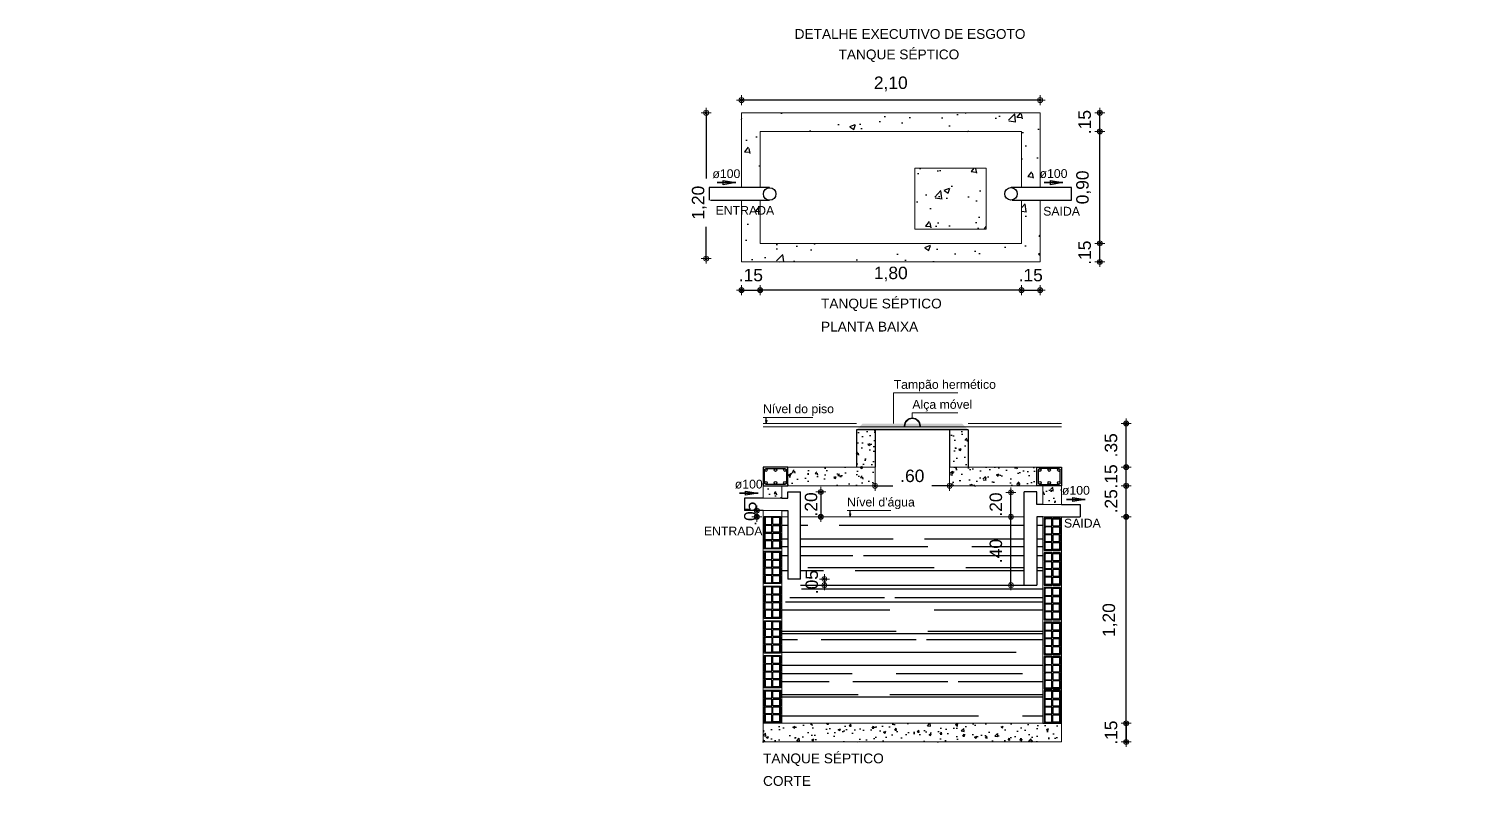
# Model space of a CAD drawing. Header units: millimetres. Extents: x -1292 to 2253, y 326 to 453.
# Drawn here: x 1932.24 to 1943.9, y 338.77 to 344.86 of the extents above; entities that cross this region are included whole.
import ezdxf

# ---------------------------------------------------------------- set-up
doc = ezdxf.new("R2010")
doc.units = ezdxf.units.MM
doc.header["$LTSCALE"] = 0.5
doc.linetypes.add('DOT2', pattern=[3.175, 0, -3.175])
for name, color, linetype in [('A-PEN-B', 5, 'Continuous'), ('A-PEN-C', 4, 'Continuous'), ('A-PEN-M', 6, 'Continuous'), ('A-PEN-Y', 2, 'Continuous'), ('AF', 5, 'Continuous'), ('ARQ_VISTA2', 2, 'Continuous'), ('TUBOS_ESGOTO', 5, 'Continuous')]:
    doc.layers.add(name, color=color, linetype=linetype)
for name, color, linetype, lineweight in [('COTAS', 53, 'Continuous', 9), ('DI-Cortes', 1, 'Continuous', 30), ('DI-Cotas', 9, 'Continuous', 20), ('DI-Destaque', 6, 'Continuous', 30), ('DI-Detalhes', 1, 'Continuous', 30), ('DI-Eixos', 7, 'DOT2', 20), ('DI-Eixos @ 0.5', 7, 'DOT2', 20), ('DI-Níveis', 7, 'Continuous', 20), ('DI-Títulos', 3, 'Continuous', 30), ('TQ-Textos tubo', 2, 'Continuous', 20)]:
    doc.layers.add(name, color=color, linetype=linetype, lineweight=lineweight)
doc.styles.add('ARIAL', font='arial.ttf', dxfattribs={"height": 2})
doc.styles.add('CARIMBO_DADOS', font='arial.ttf', dxfattribs={"height": 0.1})
doc.dimstyles.new('COTAS_EXTERNAS', dxfattribs={"dimtxt": 0.1, "dimasz": 0.01, "dimexe": 0, "dimexo": 0, "dimgap": 0.07, "dimtad": 1, "dimzin": 5, "dimdsep": 46, "dimtxsty": 'CARIMBO_DADOS', "dimblk1": 'CIRCULOS', "dimblk2": 'CIRCULOS', "dimsah": 1, "dimcen": 0, "dimse1": 1, "dimse2": 1, "dimclrd": 8, "dimclre": 8, "dimclrt": 230, "dimadec": 0, "dimazin": 0, "dimtfac": 100, "dimtix": 1, "dimtmove": 2, "dimatfit": 3, "dimldrblk": 'CIRCULOS', "dimfxl": 1, "dimtolj": 1, "dimtzin": 5, "dimarcsym": 0})
doc.dimstyles.get("Standard").update_dxf_attribs({"dimtxt": 0.18, "dimasz": 0.18, "dimexe": 0.18, "dimexo": 0.0625, "dimgap": 0.09, "dimtad": 0, "dimtih": 1, "dimtoh": 1, "dimdec": 4, "dimzin": 0, "dimdsep": 46, "dimtxsty": 'Standard', "dimcen": 0.09, "dimadec": 0, "dimazin": 0, "dimtfac": 1, "dimtdec": 4, "dimtofl": 0, "dimtmove": 0, "dimatfit": 3, "dimfxl": 1, "dimtolj": 1, "dimtzin": 0, "dimarcsym": 0})

# ---------------------------------------------------------------- blocks, each defined once
blk = doc.blocks.new('CIRCULOS')
at = {"layer": 'COTAS'}
for p, q in [((-4, 0), (4, 0)), ((0, 4), (0, -4))]:
    blk.add_line(p, q, dxfattribs=at)
for radius in [2, 1]:
    blk.add_circle((0, 0), radius, dxfattribs=at)
blk = doc.blocks.new('*D79')
at = {"layer": 'A-PEN-B', "color": 8, "lineweight": -2}
for p, q in [((1938.09, 340.995), (1938.09, 341.005)), ((1938.09, 340.985), (1938.09, 340.935)), ((1938.09, 340.925), (1938.09, 340.915))]:
    blk.add_line(p, q, dxfattribs=at)
at = {"layer": 'Defpoints', "color": 0}
for p in [(1938.09, 340.985), (1938.09, 340.935), (1938.29, 340.935)]:
    blk.add_point(p, dxfattribs=at)
at = {"layer": 'A-PEN-B', "color": 8, "lineweight": -2, "xscale": 0.01, "yscale": 0.01, "zscale": 0.01}
for p, rotation in [((1938.09, 340.985), 270), ((1938.09, 340.935), 90)]:
    blk.add_blockref('CIRCULOS', p, dxfattribs=dict(at, rotation=rotation))
at = {"layer": 'A-PEN-B', "color": 230, "insert": (1938.038, 340.96), "char_height": 0.1, "attachment_point": 5, "rotation": 90, "style": 'CARIMBO_DADOS'}
blk.add_mtext('\\A1;.05', dxfattribs=at)
blk = doc.blocks.new('*D80')
at = {"layer": 'A-PEN-B', "color": 8, "lineweight": -2}
for p, q in [((1938.633, 340.445), (1938.633, 340.455)), ((1938.633, 340.435), (1938.633, 340.385)), ((1938.633, 340.375), (1938.633, 340.365))]:
    blk.add_line(p, q, dxfattribs=at)
at = {"layer": 'Defpoints', "color": 0}
for p in [(1938.533, 340.435), (1938.633, 340.385), (1938.633, 340.385)]:
    blk.add_point(p, dxfattribs=at)
at = {"layer": 'A-PEN-B', "color": 8, "lineweight": -2, "xscale": 0.01, "yscale": 0.01, "zscale": 0.01}
for p, rotation in [((1938.633, 340.435), 270), ((1938.633, 340.385), 90)]:
    blk.add_blockref('CIRCULOS', p, dxfattribs=dict(at, rotation=rotation))
at = {"layer": 'A-PEN-B', "color": 230, "insert": (1938.532, 340.41), "char_height": 0.1, "attachment_point": 5, "rotation": 90, "style": 'CARIMBO_DADOS'}
blk.add_mtext('\\A1;.05', dxfattribs=at)
blk = doc.blocks.new('*D81')
at = {"layer": 'A-PEN-B', "color": 8, "lineweight": -2}
blk.add_line((1938.604, 341.125), (1938.604, 340.945), dxfattribs=at)
at = {"layer": 'Defpoints', "color": 0}
for p in [(1938.504, 341.135), (1938.604, 340.935), (1938.604, 340.935)]:
    blk.add_point(p, dxfattribs=at)
at = {"layer": 'A-PEN-B', "color": 8, "lineweight": -2, "xscale": 0.01, "yscale": 0.01, "zscale": 0.01}
for p, rotation in [((1938.604, 341.135), 90), ((1938.604, 340.935), 270)]:
    blk.add_blockref('CIRCULOS', p, dxfattribs=dict(at, rotation=rotation))
at = {"layer": 'A-PEN-B', "color": 230, "insert": (1938.526, 341.035), "char_height": 0.1, "attachment_point": 5, "rotation": 90, "style": 'CARIMBO_DADOS'}
blk.add_mtext('\\A1;.20', dxfattribs=at)
blk = doc.blocks.new('*D74')
at = {"layer": 'Defpoints', "color": 0}
for p in [(1939.04, 341.185), (1939.64, 341.185), (1939.64, 341.185)]:
    blk.add_point(p, dxfattribs=at)
at = {"layer": 'TQ-Textos tubo', "color": 8, "lineweight": -2}
for p, q in [((1939.05, 341.185), (1939.183, 341.185)), ((1939.63, 341.185), (1939.498, 341.185))]:
    blk.add_line(p, q, dxfattribs=at)
at = {"layer": 'TQ-Textos tubo', "color": 8, "lineweight": -2, "xscale": 0.01, "yscale": 0.01, "zscale": 0.01, "rotation": 180}
blk.add_blockref('CIRCULOS', (1939.04, 341.185), dxfattribs=at)
at = {"layer": 'TQ-Textos tubo', "color": 8, "lineweight": -2, "xscale": 0.01, "yscale": 0.01, "zscale": 0.01}
blk.add_blockref('CIRCULOS', (1939.64, 341.185), dxfattribs=at)
at = {"layer": 'TQ-Textos tubo', "color": 230, "insert": (1939.34, 341.264), "char_height": 0.1, "attachment_point": 5, "style": 'CARIMBO_DADOS'}
blk.add_mtext('\\A1;.60', dxfattribs=at)
blk = doc.blocks.new('*D82')
at = {"layer": 'A-PEN-B', "color": 8, "lineweight": -2}
for p, q in [((1941.059, 339.285), (1941.059, 339.295)), ((1941.059, 339.275), (1941.059, 339.125)), ((1941.059, 339.115), (1941.059, 339.105))]:
    blk.add_line(p, q, dxfattribs=at)
at = {"layer": 'Defpoints', "color": 0}
for p in [(1940.135, 339.275), (1940.285, 339.125), (1941.059, 339.125)]:
    blk.add_point(p, dxfattribs=at)
at = {"layer": 'A-PEN-B', "color": 8, "lineweight": -2, "xscale": 0.01, "yscale": 0.01, "zscale": 0.01}
for p, rotation in [((1941.059, 339.275), 270), ((1941.059, 339.125), 90)]:
    blk.add_blockref('CIRCULOS', p, dxfattribs=dict(at, rotation=rotation))
at = {"layer": 'A-PEN-B', "color": 230, "insert": (1940.938, 339.2), "char_height": 0.1, "attachment_point": 5, "rotation": 90, "style": 'CARIMBO_DADOS'}
blk.add_mtext('\\A1;.15', dxfattribs=at)
blk = doc.blocks.new('*D83')
at = {"layer": 'A-PEN-B', "color": 8, "lineweight": -2}
for p, q in [((1941.059, 339.285), (1941.059, 339.295)), ((1941.059, 339.125), (1941.059, 339.275)), ((1941.059, 339.115), (1941.059, 339.105))]:
    blk.add_line(p, q, dxfattribs=at)
at = {"layer": 'Defpoints', "color": 0}
for p in [(1940.135, 339.275), (1941.059, 339.275), (1940.285, 339.125)]:
    blk.add_point(p, dxfattribs=at)
at = {"layer": 'A-PEN-B', "color": 8, "lineweight": -2, "xscale": 0.01, "yscale": 0.01, "zscale": 0.01}
for p, rotation in [((1941.059, 339.275), 270), ((1941.059, 339.125), 90)]:
    blk.add_blockref('CIRCULOS', p, dxfattribs=dict(at, rotation=rotation))
at = {"layer": 'A-PEN-B', "color": 230, "insert": (1940.938, 339.2), "char_height": 0.1, "attachment_point": 5, "rotation": 90, "style": 'CARIMBO_DADOS'}
blk.add_mtext('\\A1;.15', dxfattribs=at)
blk = doc.blocks.new('*D84')
at = {"layer": 'A-PEN-B', "color": 8, "lineweight": -2}
blk.add_line((1941.059, 339.285), (1941.059, 340.925), dxfattribs=at)
at = {"layer": 'Defpoints', "color": 0}
for p in [(1940.285, 340.935), (1941.059, 340.935), (1940.135, 339.275)]:
    blk.add_point(p, dxfattribs=at)
at = {"layer": 'A-PEN-B', "color": 8, "lineweight": -2, "xscale": 0.01, "yscale": 0.01, "zscale": 0.01}
for p, rotation in [((1941.059, 340.935), 90), ((1941.059, 339.275), 270)]:
    blk.add_blockref('CIRCULOS', p, dxfattribs=dict(at, rotation=rotation))
at = {"layer": 'A-PEN-B', "color": 230, "insert": (1940.929, 340.105), "char_height": 0.1, "attachment_point": 5, "rotation": 90, "style": 'CARIMBO_DADOS'}
blk.add_mtext('\\A1;1,20', dxfattribs=at)
blk = doc.blocks.new('*D85')
at = {"layer": 'A-PEN-B', "color": 8, "lineweight": -2}
for p, q in [((1941.059, 341.195), (1941.059, 341.205)), ((1941.059, 340.935), (1941.059, 341.185)), ((1941.059, 340.925), (1941.059, 340.915))]:
    blk.add_line(p, q, dxfattribs=at)
at = {"layer": 'Defpoints', "color": 0}
for p in [(1940.135, 341.185), (1941.059, 341.185), (1940.285, 340.935)]:
    blk.add_point(p, dxfattribs=at)
at = {"layer": 'A-PEN-B', "color": 8, "lineweight": -2, "xscale": 0.01, "yscale": 0.01, "zscale": 0.01}
for p, rotation in [((1941.059, 341.185), 270), ((1941.059, 340.935), 90)]:
    blk.add_blockref('CIRCULOS', p, dxfattribs=dict(at, rotation=rotation))
at = {"layer": 'A-PEN-B', "color": 230, "insert": (1940.938, 341.06), "char_height": 0.1, "attachment_point": 5, "rotation": 90, "style": 'CARIMBO_DADOS'}
blk.add_mtext('\\A1;.25', dxfattribs=at)
blk = doc.blocks.new('*D86')
at = {"layer": 'A-PEN-B', "color": 8, "lineweight": -2}
blk.add_line((1941.059, 341.345), (1941.059, 341.675), dxfattribs=at)
at = {"layer": 'Defpoints', "color": 0}
for p in [(1940.238, 341.685), (1941.059, 341.685), (1940.21, 341.335)]:
    blk.add_point(p, dxfattribs=at)
at = {"layer": 'A-PEN-B', "color": 8, "lineweight": -2, "xscale": 0.01, "yscale": 0.01, "zscale": 0.01}
for p, rotation in [((1941.059, 341.685), 90), ((1941.059, 341.335), 270)]:
    blk.add_blockref('CIRCULOS', p, dxfattribs=dict(at, rotation=rotation))
at = {"layer": 'A-PEN-B', "color": 230, "insert": (1940.938, 341.51), "char_height": 0.1, "attachment_point": 5, "rotation": 90, "style": 'CARIMBO_DADOS'}
blk.add_mtext('\\A1;.35', dxfattribs=at)
blk = doc.blocks.new('*D87')
at = {"layer": 'A-PEN-B', "color": 8, "lineweight": -2}
blk.add_line((1940.133, 340.395), (1940.133, 340.925), dxfattribs=at)
at = {"layer": 'Defpoints', "color": 0}
for p in [(1940.08, 340.935), (1940.133, 340.935), (1940.08, 340.385)]:
    blk.add_point(p, dxfattribs=at)
at = {"layer": 'A-PEN-B', "color": 8, "lineweight": -2, "xscale": 0.01, "yscale": 0.01, "zscale": 0.01}
for p, rotation in [((1940.133, 340.935), 90), ((1940.133, 340.385), 270)]:
    blk.add_blockref('CIRCULOS', p, dxfattribs=dict(at, rotation=rotation))
at = {"layer": 'A-PEN-B', "color": 230, "insert": (1940.012, 340.66), "char_height": 0.1, "attachment_point": 5, "rotation": 90, "style": 'CARIMBO_DADOS'}
blk.add_mtext('\\A1;.40', dxfattribs=at)
blk = doc.blocks.new('*D88')
at = {"layer": 'A-PEN-B', "color": 8, "lineweight": -2}
for p, q in [((1940.133, 341.142), (1940.133, 341.152)), ((1940.133, 340.935), (1940.133, 341.132)), ((1940.133, 340.925), (1940.133, 340.915))]:
    blk.add_line(p, q, dxfattribs=at)
at = {"layer": 'Defpoints', "color": 0}
for p in [(1940.133, 341.132), (1940.133, 341.132), (1940.08, 340.935)]:
    blk.add_point(p, dxfattribs=at)
at = {"layer": 'A-PEN-B', "color": 8, "lineweight": -2, "xscale": 0.01, "yscale": 0.01, "zscale": 0.01}
for p, rotation in [((1940.133, 341.132), 270), ((1940.133, 340.935), 90)]:
    blk.add_blockref('CIRCULOS', p, dxfattribs=dict(at, rotation=rotation))
at = {"layer": 'A-PEN-B', "color": 230, "insert": (1940.012, 341.034), "char_height": 0.1, "attachment_point": 5, "rotation": 90, "style": 'CARIMBO_DADOS'}
blk.add_mtext('\\A1;.20', dxfattribs=at)
blk = doc.blocks.new('*D89')
at = {"layer": 'A-PEN-B', "color": 8, "lineweight": -2}
for p, q in [((1937.957, 342.757), (1937.947, 342.757)), ((1937.967, 342.757), (1938.117, 342.757)), ((1938.127, 342.757), (1938.137, 342.757))]:
    blk.add_line(p, q, dxfattribs=at)
at = {"layer": 'Defpoints', "color": 0}
for p in [(1937.967, 343.148), (1938.117, 343.148), (1938.117, 342.757)]:
    blk.add_point(p, dxfattribs=at)
at = {"layer": 'A-PEN-B', "color": 8, "lineweight": -2, "xscale": 0.01, "yscale": 0.01, "zscale": 0.01}
blk.add_blockref('CIRCULOS', (1937.967, 342.757), dxfattribs=at)
at = {"layer": 'A-PEN-B', "color": 8, "lineweight": -2, "xscale": 0.01, "yscale": 0.01, "zscale": 0.01, "rotation": 180}
blk.add_blockref('CIRCULOS', (1938.117, 342.757), dxfattribs=at)
at = {"layer": 'A-PEN-B', "color": 230, "insert": (1938.042, 342.878), "char_height": 0.1, "attachment_point": 5, "style": 'CARIMBO_DADOS'}
blk.add_mtext('\\A1;.15', dxfattribs=at)
blk = doc.blocks.new('*D90')
at = {"layer": 'A-PEN-B', "color": 8, "lineweight": -2}
for p, q in [((1940.207, 342.757), (1940.197, 342.757)), ((1940.217, 342.757), (1940.367, 342.757)), ((1940.377, 342.757), (1940.387, 342.757))]:
    blk.add_line(p, q, dxfattribs=at)
at = {"layer": 'Defpoints', "color": 0}
for p in [(1940.217, 343.134), (1940.367, 343.146), (1940.367, 342.757)]:
    blk.add_point(p, dxfattribs=at)
at = {"layer": 'A-PEN-B', "color": 8, "lineweight": -2, "xscale": 0.01, "yscale": 0.01, "zscale": 0.01}
blk.add_blockref('CIRCULOS', (1940.217, 342.757), dxfattribs=at)
at = {"layer": 'A-PEN-B', "color": 8, "lineweight": -2, "xscale": 0.01, "yscale": 0.01, "zscale": 0.01, "rotation": 180}
blk.add_blockref('CIRCULOS', (1940.367, 342.757), dxfattribs=at)
at = {"layer": 'A-PEN-B', "color": 230, "insert": (1940.292, 342.878), "char_height": 0.1, "attachment_point": 5, "style": 'CARIMBO_DADOS'}
blk.add_mtext('\\A1;.15', dxfattribs=at)
blk = doc.blocks.new('*D75')
at = {"layer": 'A-PEN-B', "color": 8, "lineweight": -2}
for p, q in [((1940.847, 343.144), (1940.847, 343.154)), ((1940.847, 342.984), (1940.847, 343.134)), ((1940.847, 342.974), (1940.847, 342.964))]:
    blk.add_line(p, q, dxfattribs=at)
at = {"layer": 'Defpoints', "color": 0}
for p in [(1940.107, 343.134), (1940.847, 343.134), (1940.107, 342.984)]:
    blk.add_point(p, dxfattribs=at)
at = {"layer": 'A-PEN-B', "color": 8, "lineweight": -2, "xscale": 0.01, "yscale": 0.01, "zscale": 0.01}
for p, rotation in [((1940.847, 343.134), 270), ((1940.847, 342.984), 90)]:
    blk.add_blockref('CIRCULOS', p, dxfattribs=dict(at, rotation=rotation))
at = {"layer": 'A-PEN-B', "color": 230, "insert": (1940.726, 343.059), "char_height": 0.1, "attachment_point": 5, "rotation": 90, "style": 'CARIMBO_DADOS'}
blk.add_mtext('\\A1;.15', dxfattribs=at)
blk = doc.blocks.new('*D76')
at = {"layer": 'A-PEN-B', "color": 8, "lineweight": -2}
blk.add_line((1940.847, 343.144), (1940.847, 344.024), dxfattribs=at)
at = {"layer": 'Defpoints', "color": 0}
for p in [(1940.217, 344.034), (1940.847, 344.034), (-1289.282, 343.134)]:
    blk.add_point(p, dxfattribs=at)
at = {"layer": 'A-PEN-B', "color": 8, "lineweight": -2, "xscale": 0.01, "yscale": 0.01, "zscale": 0.01}
for p, rotation in [((1940.847, 344.034), 90), ((1940.847, 343.134), 270)]:
    blk.add_blockref('CIRCULOS', p, dxfattribs=dict(at, rotation=rotation))
at = {"layer": 'A-PEN-B', "color": 230, "insert": (1940.717, 343.584), "char_height": 0.1, "attachment_point": 5, "rotation": 90, "style": 'CARIMBO_DADOS'}
blk.add_mtext('\\A1;0,90', dxfattribs=at)
blk = doc.blocks.new('*D91')
at = {"layer": 'A-PEN-B', "color": 8, "lineweight": -2}
for p, q in [((1940.847, 344.194), (1940.847, 344.204)), ((1940.847, 344.034), (1940.847, 344.184)), ((1940.847, 344.024), (1940.847, 344.014))]:
    blk.add_line(p, q, dxfattribs=at)
at = {"layer": 'Defpoints', "color": 0}
for p in [(1940.156, 344.184), (1940.847, 344.184), (1940.217, 344.034)]:
    blk.add_point(p, dxfattribs=at)
at = {"layer": 'A-PEN-B', "color": 8, "lineweight": -2, "xscale": 0.01, "yscale": 0.01, "zscale": 0.01}
for p, rotation in [((1940.847, 344.184), 270), ((1940.847, 344.034), 90)]:
    blk.add_blockref('CIRCULOS', p, dxfattribs=dict(at, rotation=rotation))
at = {"layer": 'A-PEN-B', "color": 230, "insert": (1940.726, 344.109), "char_height": 0.1, "attachment_point": 5, "rotation": 90, "style": 'CARIMBO_DADOS'}
blk.add_mtext('\\A1;.15', dxfattribs=at)
blk = doc.blocks.new('*D92')
at = {"layer": 'A-PEN-B', "color": 8, "lineweight": -2}
for p, q in [((1941.059, 341.345), (1941.059, 341.355)), ((1941.059, 341.185), (1941.059, 341.335)), ((1941.059, 341.175), (1941.059, 341.165))]:
    blk.add_line(p, q, dxfattribs=at)
at = {"layer": 'Defpoints', "color": 0}
for p in [(1940.39, 341.335), (1941.059, 341.335), (1940.39, 341.185)]:
    blk.add_point(p, dxfattribs=at)
at = {"layer": 'A-PEN-B', "color": 8, "lineweight": -2, "xscale": 0.01, "yscale": 0.01, "zscale": 0.01}
for p, rotation in [((1941.059, 341.335), 270), ((1941.059, 341.185), 90)]:
    blk.add_blockref('CIRCULOS', p, dxfattribs=dict(at, rotation=rotation))
at = {"layer": 'A-PEN-B', "color": 230, "insert": (1940.938, 341.26), "char_height": 0.1, "attachment_point": 5, "rotation": 90, "style": 'CARIMBO_DADOS'}
blk.add_mtext('\\A1;.15', dxfattribs=at)
blk = doc.blocks.new('*D93')
at = {"layer": 'A-PEN-Y', "color": 8, "lineweight": -2}
blk.add_line((1940.207, 342.757), (1938.127, 342.757), dxfattribs=at)
at = {"layer": 'Defpoints', "color": 0}
for p in [(1938.117, 343.134), (1940.217, 343.134), (1938.117, 342.757)]:
    blk.add_point(p, dxfattribs=at)
at = {"layer": 'A-PEN-Y', "color": 8, "lineweight": -2, "xscale": 0.01, "yscale": 0.01, "zscale": 0.01, "rotation": 180}
blk.add_blockref('CIRCULOS', (1938.117, 342.757), dxfattribs=at)
at = {"layer": 'A-PEN-Y', "color": 8, "lineweight": -2, "xscale": 0.01, "yscale": 0.01, "zscale": 0.01}
blk.add_blockref('CIRCULOS', (1940.217, 342.757), dxfattribs=at)
at = {"layer": 'A-PEN-Y', "color": 230, "insert": (1939.167, 342.887), "char_height": 0.1, "attachment_point": 5, "style": 'CARIMBO_DADOS'}
blk.add_mtext('\\A1;1,80', dxfattribs=at)
blk = doc.blocks.new('*D77')
at = {"layer": 'A-PEN-Y', "color": 8, "lineweight": -2}
blk.add_line((1940.357, 344.286), (1937.977, 344.286), dxfattribs=at)
at = {"layer": 'Defpoints', "color": 0}
for p in [(1937.967, 344.286), (1937.967, 344.034), (1940.367, 344.034)]:
    blk.add_point(p, dxfattribs=at)
at = {"layer": 'A-PEN-Y', "color": 8, "lineweight": -2, "xscale": 0.01, "yscale": 0.01, "zscale": 0.01, "rotation": 180}
blk.add_blockref('CIRCULOS', (1937.967, 344.286), dxfattribs=at)
at = {"layer": 'A-PEN-Y', "color": 8, "lineweight": -2, "xscale": 0.01, "yscale": 0.01, "zscale": 0.01}
blk.add_blockref('CIRCULOS', (1940.367, 344.286), dxfattribs=at)
at = {"layer": 'A-PEN-Y', "color": 230, "insert": (1939.167, 344.416), "char_height": 0.1, "attachment_point": 5, "style": 'CARIMBO_DADOS'}
blk.add_mtext('\\A1;2,10', dxfattribs=at)
blk = doc.blocks.new('*D78')
at = {"layer": 'A-PEN-B', "color": 8, "lineweight": -2}
for p, q in [((1937.682, 344.174), (1937.682, 343.656)), ((1937.682, 343.021), (1937.682, 343.266))]:
    blk.add_line(p, q, dxfattribs=at)
at = {"layer": 'Defpoints', "color": 0}
for p in [(1937.682, 344.184), (1937.967, 344.184), (-1292.372, 343.011)]:
    blk.add_point(p, dxfattribs=at)
at = {"layer": 'A-PEN-B', "color": 8, "lineweight": -2, "xscale": 0.01, "yscale": 0.01, "zscale": 0.01}
for p, rotation in [((1937.682, 344.184), 90), ((1937.682, 343.011), 270)]:
    blk.add_blockref('CIRCULOS', p, dxfattribs=dict(at, rotation=rotation))
at = {"layer": 'A-PEN-B', "color": 230, "insert": (1937.627, 343.461), "char_height": 0.1, "attachment_point": 5, "rotation": 90, "style": 'CARIMBO_DADOS'}
blk.add_mtext('\\A1;1,20', dxfattribs=at)
blk = doc.blocks.new('TIJOLO FURADO')
for points in [[(0, 0.055), (0, 0.0975, 1), (0, 0.1025), (0, 0.145, 1), (0, 0.15), (0, 0.2), (0.0475, 0.2, 1), (0.0525, 0.2), (0.1, 0.2), (0.1, 0.15, 1), (0.1, 0.145), (0.1, 0.1025, 1), (0.1, 0.0975), (0.1, 0.055, 1), (0.1, 0.05), (0.1, 0), (0.0525, 0, 1), (0.0475, 0), (0, 0), (0, 0.05, 1)], [(0.005, 0.19, -0.414214), (0.01, 0.195), (0.0425, 0.195, -0.414214), (0.0475, 0.19), (0.0475, 0.155, -0.414214), (0.0425, 0.15), (0.01, 0.15, -0.414214), (0.005, 0.155)], [(0.0575, 0.195, 0.414214), (0.0525, 0.19), (0.0525, 0.155, 0.414214), (0.0575, 0.15), (0.09, 0.15, 0.414214), (0.095, 0.155), (0.095, 0.19, 0.414214), (0.09, 0.195)], [(0.005, 0.14, -0.414214), (0.01, 0.145), (0.0425, 0.145, -0.414214), (0.0475, 0.14), (0.0475, 0.1075, -0.414214), (0.0425, 0.1025), (0.01, 0.1025, -0.414214), (0.005, 0.1075)], [(0.005, 0.0925, -0.414214), (0.01, 0.0975), (0.0425, 0.0975, -0.414214), (0.0475, 0.0925), (0.0475, 0.06, -0.414214), (0.0425, 0.055), (0.01, 0.055, -0.414214), (0.005, 0.06)], [(0.0525, 0.14, -0.414214), (0.0575, 0.145), (0.09, 0.145, -0.414214), (0.095, 0.14), (0.095, 0.1075, -0.414214), (0.09, 0.1025), (0.0575, 0.1025, -0.414214), (0.0525, 0.1075)], [(0.095, 0.0925, 0.414214), (0.09, 0.0975), (0.0575, 0.0975, 0.414214), (0.0525, 0.0925), (0.0525, 0.06, 0.414214), (0.0575, 0.055), (0.09, 0.055, 0.414214), (0.095, 0.06)], [(0.005, 0.045, -0.414214), (0.01, 0.05), (0.0425, 0.05, -0.414214), (0.0475, 0.045), (0.0475, 0.01, -0.414214), (0.0425, 0.005), (0.01, 0.005, -0.414214), (0.005, 0.01)], [(0.095, 0.045, 0.414214), (0.09, 0.05), (0.0575, 0.05, 0.414214), (0.0525, 0.045), (0.0525, 0.01, 0.414214), (0.0575, 0.005), (0.09, 0.005, 0.414214), (0.095, 0.01)]]:
    blk.add_lwpolyline(points, format="xyb", close=True)
blk = doc.blocks.new('*D96')
at = {"layer": 'A-PEN-B', "color": 8, "lineweight": -2}
blk.add_line((2058.734, 339.476), (2058.734, 340.356), dxfattribs=at)
at = {"layer": 'Defpoints', "color": 0}
for p in [(2058.103, 340.366), (2058.734, 340.366), (-1171.396, 339.466)]:
    blk.add_point(p, dxfattribs=at)
at = {"layer": 'A-PEN-B', "color": 8, "lineweight": -2, "xscale": 0.01, "yscale": 0.01, "zscale": 0.01}
for p, rotation in [((2058.734, 340.366), 90), ((2058.734, 339.466), 270)]:
    blk.add_blockref('CIRCULOS', p, dxfattribs=dict(at, rotation=rotation))
at = {"layer": 'A-PEN-B', "color": 230, "insert": (2058.603, 339.916), "char_height": 0.1, "attachment_point": 5, "rotation": 90, "style": 'CARIMBO_DADOS'}
blk.add_mtext('\\A1;0,90', dxfattribs=at)
blk = doc.blocks.new('*D98')
at = {"layer": 'A-PEN-B', "color": 8, "lineweight": -2}
for p, q in [((2055.568, 340.506), (2055.568, 339.988)), ((2055.568, 339.353), (2055.568, 339.598))]:
    blk.add_line(p, q, dxfattribs=at)
at = {"layer": 'Defpoints', "color": 0}
for p in [(2055.568, 340.516), (2055.853, 340.516), (-1174.486, 339.343)]:
    blk.add_point(p, dxfattribs=at)
at = {"layer": 'A-PEN-B', "color": 8, "lineweight": -2, "xscale": 0.01, "yscale": 0.01, "zscale": 0.01}
for p, rotation in [((2055.568, 340.516), 90), ((2055.568, 339.343), 270)]:
    blk.add_blockref('CIRCULOS', p, dxfattribs=dict(at, rotation=rotation))
at = {"layer": 'A-PEN-B', "color": 230, "insert": (2055.514, 339.793), "char_height": 0.1, "attachment_point": 5, "rotation": 90, "style": 'CARIMBO_DADOS'}
blk.add_mtext('\\A1;1,20', dxfattribs=at)

msp = doc.modelspace()

# ---------------------------------------------------------------- hatches: boundary and pattern name
at = {"ltscale": 0.4}
h = msp.add_hatch(dxfattribs=at)
h.set_pattern_fill('AR-CONC', color=256, scale=0.001, style=0)
h.set_pattern_definition([(50, (397.76007, -676.00377), (0.182184669, -0.015939086), [0.01905, -0.20955]), (355, (397.76007, -676.00377), (-0.035242826, 0.191056643), [0.01524, -0.16764]), (100.451, (397.77526, -676.0051), (0.146942502, 0.175116688), [0.01619, -0.17809]), (46.1842, (397.76007, -675.95297), (0.27107904, -0.042042328), [0.028575, -0.314325]), (96.6356, (397.78266, -675.95647), (0.237404234, 0.247425556), [0.024285, -0.267135]), (351.184, (397.76007, -675.95297), (0.237404606, 0.247425118), [0.02286, -0.25146]), (21, (397.78547, -675.96567), (0.15161488, -0.102265519), [0.01905, -0.20955]), (326, (397.78547, -675.96567), (0.061802028, 0.184187966), [0.01524, -0.16764]), (71.4514, (397.7981, -675.9742), (0.21341649, 0.081922858), [0.01619, -0.17809]), (37.5, (397.76007, -676.00377), (0.0030886033, 0.0845550389), [0, -0.165608, 0, -0.17018, 0, -0.168275]), (7.5, (397.76007, -676.00377), (0.0668196625, 0.100180575), [0, -0.097028, 0, -0.161798, 0, -0.064135]), (327.5, (397.70343, -676.00377), (0.1355905952, -0.005728744), [0, -0.0635, 0, -0.19812, 0, -0.26289]), (317.5, (397.67803, -676.00377), (0.1481291814, 0.025426491), [0, -0.08255, 0, -0.131572, 0, -0.18669])])
h.paths.add_polyline_path([(1939.04, 341.635), (1938.89, 341.635), (1938.89, 341.335), (1939.04, 341.335)])
h.paths.add_polyline_path([(1939.79, 341.635), (1939.64, 341.635), (1939.64, 341.335), (1939.79, 341.335)])
h.paths.add_polyline_path([(1939.64, 341.335), (1939.64, 341.185), (1940.341, 341.185), (1940.341, 341.335)])
h.paths.add_polyline_path([(1940.39, 341.185), (1940.39, 341.035), (1940.54, 341.035), (1940.54, 341.185)])
h.paths.add_polyline_path([(1938.34, 341.335), (1938.34, 341.185), (1939.04, 341.185), (1939.04, 341.335)])
h.paths.add_polyline_path([(1938.14, 341.185), (1938.14, 341.085), (1938.29, 341.085), (1938.29, 341.185)])
h = msp.add_hatch(dxfattribs=at)
h.set_pattern_fill('AR-CONC', color=256, scale=0.001, style=0)
h.set_pattern_definition([(50, (1938.1405, 339.12522), (0.182185, -0.015939), [0.01905, -0.20955]), (355, (1938.1405, 339.12522), (-0.035243, 0.191057), [0.01524, -0.16764]), (100.451, (1938.15568, 339.1239), (0.146943, 0.175117), [0.01619, -0.17809]), (46.184, (1938.1405, 339.17602), (0.27108, -0.042042), [0.028575, -0.314325]), (96.636, (1938.16308, 339.17252), (0.237404, 0.247426), [0.024285, -0.267135]), (351.184, (1938.1405, 339.17602), (0.237405, 0.247425), [0.02286, -0.25146]), (21, (1938.1659, 339.16332), (0.151615, -0.1022655), [0.01905, -0.20955]), (326, (1938.1659, 339.16332), (0.061802, 0.184188), [0.01524, -0.16764]), (71.451, (1938.17853, 339.1548), (0.213416, 0.081923), [0.01619, -0.17809]), (37.5, (1938.140495, 339.12522), (0.0030886, 0.084555), [0, -0.165608, 0, -0.17018, 0, -0.168275]), (7.5, (1938.140495, 339.12522), (0.0668197, 0.1001806), [0, -0.097028, 0, -0.161798, 0, -0.064135]), (327.5, (1938.08385, 339.12522), (0.1355906, -0.0057287), [0, -0.0635, 0, -0.19812, 0, -0.26289]), (317.5, (1938.05845, 339.12522), (0.148129, 0.0254265), [0, -0.08255, 0, -0.131572, 0, -0.18669])])
h.paths.add_polyline_path([(1938.29, 339.275), (1938.14, 339.275), (1938.14, 339.125), (1940.54, 339.125), (1940.54, 339.275), (1940.39, 339.275)])
at = {"layer": 'A-PEN-C'}
h = msp.add_hatch(dxfattribs=at)
h.set_pattern_fill('AR-RROOF,_O', color=256, scale=0.01)
h.set_pattern_definition([(0, (397.76007, -676.00377), (0.5588, 0.254), [3.81, -0.508, 1.27, -0.254]), (0, (398.0979, -675.87677), (-0.254, 0.33782), [0.762, -0.08382, 1.524, -0.1905]), (0, (397.88707, -675.78787), (1.3208, 0.17018), [2.032, -0.3556, 1.016, -0.254])])
h.paths.add_polyline_path([(1938.44, 340.935), (1938.44, 340.435), (1938.34, 340.435), (1938.34, 340.935), (1938.29, 340.935), (1938.29, 339.275), (1940.39, 339.275), (1940.39, 340.935), (1940.34, 340.935), (1940.34, 340.385), (1940.24, 340.385), (1940.24, 340.935)])
h.paths.add_polyline_path([(1938.456, 340.297), (1938.456, 340.523), (1938.608, 340.523), (1938.608, 340.297)], flags=24)
h.paths.add_polyline_path([(1939.936, 340.548), (1939.936, 340.773), (1940.088, 340.773), (1940.088, 340.548)], flags=24)
at = {"layer": 'A-PEN-M'}
h = msp.add_hatch(dxfattribs=at)
h.set_pattern_fill('AR-CONC', color=256, scale=0.0025, style=0)
h.set_pattern_definition([(50, (397.76007, -676.00377), (0.45546167, -0.039847714), [0.047625, -0.523875]), (355, (397.76007, -676.00377), (-0.08810706, 0.47764161), [0.0381, -0.4191]), (100.451, (397.79803, -676.0071), (0.36735625, 0.43779172), [0.040475, -0.445225]), (46.1842, (397.7601, -675.87677), (0.6776976, -0.10510582), [0.0714375, -0.7858125]), (96.6356, (397.81655, -675.8855), (0.59351059, 0.6185639), [0.0607125, -0.6678375]), (351.184, (397.7601, -675.8768), (0.59351151, 0.6185628), [0.05715, -0.62865]), (21, (397.82357, -675.90852), (0.3790372, -0.2556638), [0.047625, -0.523875]), (326, (397.82357, -675.9085), (0.15450507, 0.46046992), [0.0381, -0.4191]), (71.4514, (397.85516, -675.92982), (0.53354123, 0.20480714), [0.040475, -0.445225]), (37.5, (397.76007, -676.00377), (0.007721508, 0.211387597), [0, -0.41402, 0, -0.42545, 0, -0.4206875]), (7.5, (397.76007, -676.00377), (0.167049156, 0.250451437), [0, -0.24257, 0, -0.404495, 0, -0.1603375]), (327.5, (397.61847, -676.00377), (0.338976488, -0.01432186), [0, -0.15875, 0, -0.4953, 0, -0.657225]), (317.5, (397.55497, -676.00377), (0.370322953, 0.063566228), [0, -0.206375, 0, -0.32893, 0, -0.466725])])
h.paths.add_polyline_path([(1940.217, 344.034), (1940.217, 343.582), (1940.367, 343.582), (1940.367, 344.184), (1937.967, 344.184), (1937.967, 343.582), (1938.117, 343.582), (1938.117, 344.034)])
h.paths.add_polyline_path([(1938.117, 343.482), (1937.967, 343.482), (1937.967, 342.984), (1940.367, 342.984), (1940.367, 343.482), (1940.217, 343.482), (1940.217, 343.134), (1938.117, 343.134)])
h.paths.add_polyline_path([(1939.933, 343.738), (1939.361, 343.738), (1939.361, 343.249), (1939.933, 343.249)])
h.paths.add_polyline_path([(1937.744, 343.453), (1938.243, 343.453), (1938.243, 343.347), (1937.744, 343.347)], flags=9)
at = {"layer": 'DI-Eixos', "linetype": 'Continuous'}
msp.add_hatch(color=6, dxfattribs=at).paths.add_polyline_path([(1938.94, 341.685), (1939.74, 341.685), (1939.79, 341.635), (1938.89, 341.635), (1938.94, 341.685)])

# ---------------------------------------------------------------- linework, layer by layer
at = {"color": 8}
for points in [[(1938.14, 341.185), (1938.34, 341.185), (1938.34, 341.335), (1938.14, 341.335)], [(1940.54, 341.185), (1940.341, 341.185), (1940.341, 341.335), (1940.54, 341.335)]]:
    msp.add_lwpolyline(points, close=True, dxfattribs=at)
at = {"ltscale": 0.4}
for points in [[(1938.152, 341.311, -0.414214), (1938.164, 341.323), (1938.316, 341.323, -0.414214), (1938.329, 341.311), (1938.329, 341.209, -0.414214), (1938.316, 341.196), (1938.164, 341.196, -0.414214), (1938.152, 341.209)], [(1940.529, 341.311, 0.414214), (1940.517, 341.323), (1940.365, 341.323, 0.414214), (1940.352, 341.311), (1940.352, 341.209, 0.414214), (1940.365, 341.196), (1940.517, 341.196, 0.414214), (1940.529, 341.209)]]:
    msp.add_lwpolyline(points, format="xyb", close=True, dxfattribs=at)
at = {"color": 2}
for centre in [(1938.164, 341.311), (1938.24, 341.311), (1938.316, 341.311), (1940.365, 341.311), (1940.441, 341.311), (1940.517, 341.311), (1938.164, 341.209), (1938.24, 341.209), (1938.316, 341.209), (1940.365, 341.209), (1940.441, 341.209), (1940.517, 341.209)]:
    msp.add_circle(centre, 0.0104, dxfattribs=at)
at = {"layer": 'AF'}
for p, q in [((1939.79, 341.635), (1938.89, 341.635)), ((1938.29, 339.275), (1938.14, 339.275)), ((1940.39, 339.275), (1940.54, 339.275))]:
    msp.add_line(p, q, dxfattribs=at)
at = {"layer": 'DI-Cortes', "color": 7, "linetype": 'Continuous'}
msp.add_line((1938.44, 340.385), (1940.24, 340.385), dxfattribs=at)
at = {"layer": 'DI-Cotas', "linetype": 'Continuous'}
for p, q in [((1939.19, 341.685), (1939.19, 341.931)), ((1939.19, 341.931), (1939.705, 341.931)), ((1938.14, 341.735), (1938.54, 341.735)), ((1938.14, 341.685), (1938.89, 341.685)), ((1938.172, 341.709), (1938.159, 341.709)), ((1938.159, 341.709), (1938.165, 341.685)), ((1938.165, 341.735), (1938.165, 341.685)), ((1938.165, 341.685), (1938.172, 341.709)), ((1939.34, 341.73), (1939.34, 341.77)), ((1939.34, 341.77), (1939.705, 341.77)), ((1939.79, 341.685), (1940.54, 341.685)), ((1938.815, 340.985), (1939.168, 340.985)), ((1938.847, 340.959), (1938.834, 340.959)), ((1938.834, 340.959), (1938.84, 340.935)), ((1938.84, 340.985), (1938.84, 340.935)), ((1938.84, 340.935), (1938.847, 340.959))]:
    msp.add_line(p, q, dxfattribs=at)
at = {"layer": 'DI-Destaque', "linetype": 'Continuous'}
for p, q in [((1938.89, 341.635), (1938.89, 341.335)), ((1939.04, 341.635), (1939.04, 341.335)), ((1939.64, 341.635), (1939.64, 341.335)), ((1939.79, 341.635), (1939.79, 341.335))]:
    msp.add_line(p, q, dxfattribs=at)
at = {"layer": 'DI-Detalhes', "linetype": 'Continuous'}
for p, q in [((1937.77, 343.622), (1937.92, 343.622)), ((1940.4, 343.622), (1940.55, 343.622)), ((1937.95, 341.125), (1938.1, 341.125)), ((1940.58, 341.075), (1940.73, 341.075))]:
    msp.add_line(p, q, dxfattribs=at)
at = {"layer": 'DI-Detalhes', "color": 5, "linetype": 'Continuous'}
for p, q in [((1938.14, 341.085), (1937.99, 341.085)), ((1937.99, 341.085), (1937.99, 340.985)), ((1938.29, 341.085), (1938.34, 341.085)), ((1938.34, 341.085), (1938.34, 341.135)), ((1938.34, 341.135), (1938.44, 341.135)), ((1938.44, 340.435), (1938.44, 341.135)), ((1940.24, 340.385), (1940.24, 341.135)), ((1940.34, 341.135), (1940.24, 341.135)), ((1940.34, 341.035), (1940.34, 341.135)), ((1938.14, 340.985), (1937.99, 340.985)), ((1938.29, 340.985), (1938.34, 340.985)), ((1938.34, 340.985), (1938.34, 340.435)), ((1940.39, 341.035), (1940.34, 341.035)), ((1940.54, 341.035), (1940.69, 341.035)), ((1940.69, 341.035), (1940.69, 340.935)), ((1940.39, 340.935), (1940.34, 340.935)), ((1940.34, 340.935), (1940.34, 340.385)), ((1940.54, 340.935), (1940.69, 340.935)), ((1938.44, 340.435), (1938.34, 340.435)), ((1940.24, 340.385), (1940.34, 340.385))]:
    msp.add_line(p, q, dxfattribs=at)
for centre in [(1938.193, 343.531), (1940.133, 343.532)]:
    msp.add_circle(centre, 0.05, dxfattribs=at)
at = {"layer": 'DI-Eixos', "color": 6, "linetype": 'Continuous'}
for p, q in [((1938.14, 341.66), (1940.54, 341.66)), ((1938.14, 341.335), (1938.14, 341.085)), ((1938.14, 341.335), (1938.29, 341.335)), ((1938.29, 341.335), (1939.04, 341.335)), ((1939.04, 341.335), (1939.04, 341.185)), ((1939.64, 341.335), (1940.39, 341.335)), ((1939.64, 341.335), (1939.64, 341.185)), ((1940.39, 341.335), (1940.54, 341.335)), ((1940.54, 341.335), (1940.54, 341.035)), ((1938.14, 341.085), (1938.29, 341.085)), ((1938.29, 341.185), (1938.29, 341.085)), ((1938.29, 341.185), (1939.04, 341.185)), ((1939.64, 341.185), (1940.39, 341.185)), ((1940.39, 341.185), (1940.39, 341.035)), ((1938.14, 340.985), (1938.14, 339.125)), ((1938.14, 340.985), (1938.29, 340.985)), ((1938.29, 340.985), (1938.29, 339.275)), ((1940.39, 341.035), (1940.54, 341.035)), ((1938.29, 340.935), (1938.34, 340.935)), ((1938.44, 340.935), (1940.24, 340.935)), ((1940.39, 339.275), (1940.39, 340.935)), ((1940.39, 340.935), (1940.54, 340.935)), ((1940.54, 339.125), (1940.54, 340.935)), ((1938.29, 339.275), (1940.39, 339.275)), ((1938.14, 339.125), (1940.54, 339.125))]:
    msp.add_line(p, q, dxfattribs=at)
for points in [[(1940.367, 343.582), (1940.367, 344.184), (1937.967, 344.184), (1937.967, 343.582)], [(1940.217, 343.582), (1940.217, 344.034), (1938.117, 344.034), (1938.117, 343.582)], [(1937.967, 343.482), (1937.967, 342.984), (1940.367, 342.984), (1940.367, 343.482)], [(1938.117, 343.482), (1938.117, 343.134), (1940.217, 343.134), (1940.217, 343.482)]]:
    msp.add_lwpolyline(points, dxfattribs=at)
msp.add_lwpolyline([(1939.361, 343.738), (1939.933, 343.738), (1939.933, 343.249), (1939.361, 343.249)], close=True, dxfattribs=at)
for radius in [0.065, 0.0645, 0.0648, 0.064, 0.0643, 0.0635, 0.0638, 0.063, 0.0633, 0.0625, 0.0628, 0.062, 0.0622, 0.0615, 0.0617, 0.061, 0.0612, 0.0605, 0.0607, 0.06, 0.0602]:
    msp.add_arc((1939.34, 341.665), radius, 0, 180, dxfattribs=at)
at = {"layer": 'DI-Eixos @ 0.5', "color": 6, "linetype": 'Continuous'}
for p, q in [((1941.059, 341.41), (1941.059, 341.485)), ((1941.059, 341.11), (1941.059, 341.035))]:
    msp.add_line(p, q, dxfattribs=at)
at = {"layer": 'TUBOS_ESGOTO', "linetype": 'Continuous'}
for points in [[(1938.193, 343.581), (1938.193, 343.582), (1937.708, 343.582), (1937.708, 343.482)], [(1940.143, 343.482), (1940.619, 343.482), (1940.619, 343.582), (1940.134, 343.582)], [(1937.718, 343.482), (1938.193, 343.482)]]:
    msp.add_lwpolyline(points, dxfattribs=at)

# ---------------------------------------------------------------- block references
at = {"layer": 'ARQ_VISTA2', "yscale": 1.299999999999955, "zscale": 1.3, "rotation": 180}
for p, xscale in [((1938.28, 340.938), 1.300000000000182), ((1940.4, 340.925), -1.300000000000182), ((1938.28, 340.658), 1.300000000000182), ((1940.4, 340.646), -1.300000000000182), ((1938.28, 340.379), 1.300000000000182), ((1940.4, 340.367), -1.300000000000182), ((1938.28, 340.1), 1.300000000000182), ((1940.4, 340.088), -1.300000000000182), ((1938.28, 339.821), 1.300000000000182), ((1940.4, 339.813), -1.300000000000182), ((1938.28, 339.541), 1.300000000000182), ((1940.4, 339.539), -1.300000000000182)]:
    msp.add_blockref('TIJOLO FURADO', p, dxfattribs=dict(at, xscale=xscale))

# ---------------------------------------------------------------- texts
at = {"layer": 'DI-Cortes', "color": 7, "linetype": 'Continuous', "char_height": 0.0706, "width": 0.33888, "attachment_point": 8, "rotation": 0.0008, "line_spacing_factor": 0.798, "style": 'ARIAL'}
for insert in [(1937.845, 343.657), (1940.475, 343.658), (1940.655, 341.111)]:
    msp.add_mtext('ø100', dxfattribs=dict(at, insert=insert))
at = {"layer": 'DI-Cortes', "color": 7, "linetype": 'Continuous', "char_height": 0.0706, "line_spacing_factor": 0.798, "style": 'ARIAL'}
for s, insert, width, attachment_point in [('ENTRADA', (1937.994, 343.364), 0.33888, 8), ('SAI{\\fArial|b0|i0|c238|p34;DA}', (1940.54, 343.356), 0.33888, 8), ('Tampão hermético', (1939.19, 341.943), 1.35552, 7), ('Nível do piso', (1938.14, 341.747), 1.10136, 7), ('Alça móvel', (1939.34, 341.782), 0.8472, 7), ('ø100', (1938.025, 341.161), 0.33888, 8), ('ENTRADA', (1937.9, 340.786), 0.33888, 8), ('SAI{\\fArial|b0|i0|c238|p34;DA}', (1940.707, 340.848), 0.33888, 8)]:
    msp.add_mtext(s, dxfattribs=dict(at, insert=insert, width=width, attachment_point=attachment_point))
at = {"layer": 'DI-Níveis', "insert": (1938.815, 340.997), "char_height": 0.0706, "width": 1.01664, "attachment_point": 7, "line_spacing_factor": 0.798, "style": 'ARIAL'}
msp.add_mtext("Nível d'água", dxfattribs=at)
at = {"layer": 'DI-Títulos', "style": 'ARIAL'}
msp.add_text('DETALHE EXECUTIVO DE ESGOTO', height=0.07865, dxfattribs=at).set_placement((1938.394, 344.778))
at = {"layer": 'DI-Títulos', "width": 1.83525, "attachment_point": 7, "line_spacing_factor": 0.798, "style": 'ARIAL'}
for s, insert, char_height in [('TANQUE SÉPTICO', (1938.747, 344.592), 0.07865), ('TANQUE SÉPTICO', (1938.606, 342.589), 0.07865), ('PLANTA BAIXA', (1938.606, 342.425), 0.07865), ('TANQUE SÉPTICO', (1938.14, 338.932), 0.07865), ('CORTE', (1938.14, 338.771), 0.0787)]:
    msp.add_mtext(s, dxfattribs=dict(at, insert=insert, char_height=char_height))

# ---------------------------------------------------------------- dimensions: what is measured, and where the dimension line sits
at = {"layer": 'A-PEN-B'}
for base, p1, p2, text, picture, middle in [((1937.682, 344.184), (-1292.372, 343.011), (1937.967, 344.184), '1,20', '*D78', (1937.627, 343.461)), ((1940.847, 344.034), (-1289.282, 343.134), (1940.217, 344.034), '0,90', '*D76', (1940.717, 343.584)), ((2055.568, 340.516), (-1174.486, 339.343), (2055.853, 340.516), '1,20', '*D98', (2055.514, 339.793)), ((2058.734, 340.366), (-1171.396, 339.466), (2058.103, 340.366), '0,90', '*D96', (2058.603, 339.916))]:
    dim = msp.add_linear_dim(base=base, p1=p1, p2=p2, angle=90, text=text, dimstyle='COTAS_EXTERNAS', override={"dimfxlon": 1}, dxfattribs=at)
    dim.commit()
    dim.dimension.update_dxf_attribs({"geometry": picture, "text_midpoint": middle, "dimtype": 160})
for base, p1, p2, picture, middle in [((1940.847, 344.184), (1940.217, 344.034), (1940.156, 344.184), '*D91', (1940.726, 344.109)), ((1940.847, 343.134), (1940.107, 342.984), (1940.107, 343.134), '*D75', (1940.726, 343.059)), ((1941.059, 341.685), (1940.21, 341.335), (1940.238, 341.685), '*D86', (1940.938, 341.51)), ((1941.059, 341.335), (1940.39, 341.185), (1940.39, 341.335), '*D92', (1940.938, 341.26)), ((1941.059, 341.185), (1940.285, 340.935), (1940.135, 341.185), '*D85', (1940.938, 341.06)), ((1940.133, 341.132), (1940.08, 340.935), (1940.133, 341.132), '*D88', (1940.012, 341.034)), ((1941.059, 339.125), (1940.135, 339.275), (1940.285, 339.125), '*D82', (1940.938, 339.2)), ((1941.059, 339.275), (1940.285, 339.125), (1940.135, 339.275), '*D83', (1940.938, 339.2))]:
    dim = msp.add_linear_dim(base=base, p1=p1, p2=p2, angle=90, dimstyle='COTAS_EXTERNAS', override={"dimfxlon": 1}, dxfattribs=at)
    dim.commit()
    dim.dimension.update_dxf_attribs({"geometry": picture, "text_midpoint": middle})
for base, p1, p2, picture, middle in [((1938.117, 342.757), (1937.967, 343.148), (1938.117, 343.148), '*D89', (1938.042, 342.878)), ((1940.367, 342.757), (1940.217, 343.134), (1940.367, 343.146), '*D90', (1940.292, 342.878))]:
    dim = msp.add_linear_dim(base=base, p1=p1, p2=p2, dimstyle='COTAS_EXTERNAS', override={"dimfxlon": 1}, dxfattribs=at)
    dim.commit()
    dim.dimension.update_dxf_attribs({"geometry": picture, "text_midpoint": middle})
for base, p1, p2, picture, middle in [((1938.604, 340.935), (1938.504, 341.135), (1938.604, 340.935), '*D81', (1938.526, 341.035)), ((1938.09, 340.935), (1938.09, 340.985), (1938.29, 340.935), '*D79', (1938.038, 340.96)), ((1938.633, 340.385), (1938.533, 340.435), (1938.633, 340.385), '*D80', (1938.532, 340.41))]:
    dim = msp.add_linear_dim(base=base, p1=p1, p2=p2, angle=90, dimstyle='COTAS_EXTERNAS', override={"dimfxlon": 1}, dxfattribs=at)
    dim.commit()
    dim.dimension.update_dxf_attribs({"geometry": picture, "text_midpoint": middle, "dimtype": 160})
for base, p1, p2, text, picture, middle in [((1940.133, 340.935), (1940.08, 340.385), (1940.08, 340.935), '.40', '*D87', (1940.012, 340.66)), ((1941.059, 340.935), (1940.135, 339.275), (1940.285, 340.935), '1,20', '*D84', (1940.929, 340.105))]:
    dim = msp.add_linear_dim(base=base, p1=p1, p2=p2, angle=90, text=text, dimstyle='COTAS_EXTERNAS', override={"dimfxlon": 1}, dxfattribs=at)
    dim.commit()
    dim.dimension.update_dxf_attribs({"geometry": picture, "text_midpoint": middle})
at = {"layer": 'A-PEN-Y'}
for base, p1, p2, text, picture, middle in [((1937.967, 344.286), (1940.367, 344.034), (1937.967, 344.034), '2,10', '*D77', (1939.167, 344.416)), ((1938.117, 342.757), (1940.217, 343.134), (1938.117, 343.134), '1,80', '*D93', (1939.167, 342.887))]:
    dim = msp.add_linear_dim(base=base, p1=p1, p2=p2, text=text, dimstyle='COTAS_EXTERNAS', dxfattribs=at)
    dim.commit()
    dim.dimension.update_dxf_attribs({"geometry": picture, "text_midpoint": middle})
at = {"layer": 'TQ-Textos tubo'}
dim = msp.add_linear_dim(base=(1939.64, 341.185), p1=(1939.04, 341.185), p2=(1939.64, 341.185), dimstyle='COTAS_EXTERNAS', override={"dimfxl": 0, "dimfxlon": 1, "dimarcsym": 2}, dxfattribs=at)
dim.commit()
dim.dimension.update_dxf_attribs({"geometry": '*D74', "text_midpoint": (1939.34, 341.264), "dimtype": 160})

# ---------------------------------------------------------------- leaders
at = {"layer": 'DI-Cortes', "color": 7, "linetype": 'Continuous'}
for points in [[(1937.92, 343.622), (1937.77, 343.622)], [(1940.55, 343.622), (1940.4, 343.622)], [(1938.1, 341.125), (1937.95, 341.125)], [(1940.73, 341.075), (1940.58, 341.075)]]:
    msp.add_leader(points, dimstyle='Standard', override={"dimasz": 0.1, "dimldrblk": 'CLOSED'}, dxfattribs=at)
at = {"layer": 'DI-Cotas', "linetype": 'Continuous', "has_arrowhead": 0}
for points in [[(1938.165, 341.685), (1938.165, 341.735)], [(1938.84, 340.935), (1938.84, 340.985)]]:
    msp.add_leader(points, dimstyle='Standard', dxfattribs=at)

doc.saveas('drawing.dxf')
